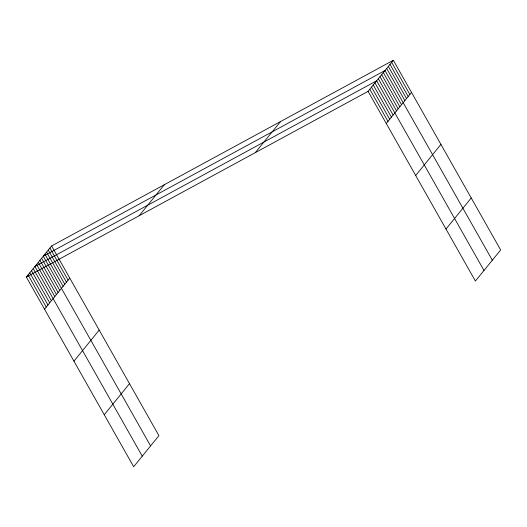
<?xml version="1.0" encoding="UTF-8"?>
<svg xmlns="http://www.w3.org/2000/svg" width="527" height="527" viewBox="0 0 527 527"><rect width="100%" height="100%" fill="white"/><g stroke="black" fill="none" stroke-linecap="round" stroke-linejoin="round"><path stroke-width="0.79" d="M51.6 245.964L158.917 435.651L133.667 466.731L26.35 277.044L51.6 245.964L393.333 60.269L500.65 249.956L475.4 281.036L368.083 91.349L393.333 60.269M44.538 309.191L69.781 278.111M139.121 215.767L164.371 184.681M73.951 361.179L99.195 330.1M255.312 152.632L280.562 121.546M104.254 414.742L129.504 383.663M386.271 123.496L411.521 92.416M415.684 175.484L440.934 144.398M445.987 229.047L471.237 197.968M26.35 277.044L368.083 91.349M391.666 62.318L409.854 94.465M390 64.373L408.188 96.513M388.333 66.422L406.521 98.569M386.666 68.47L404.855 100.617M492.317 260.213L385 70.526L43.267 256.221L150.584 445.908M383.333 72.574L401.521 104.721M381.667 74.63L399.855 106.777M380 76.678L398.188 108.825M378.333 78.734L396.521 110.874M483.99 270.47L376.667 80.783L34.934 266.478L142.25 456.165M374.954 82.897L393.135 115.044M373.235 85.012L391.423 117.159M371.515 87.126L389.703 119.267M369.802 89.241L387.991 121.381M49.933 248.013L68.115 280.16M48.267 250.068L66.448 282.208M46.6 252.117L64.788 284.264M44.933 254.172L63.121 286.313M41.6 258.27L59.788 290.417M39.933 260.325L58.122 292.472M38.267 262.374L56.455 294.521M36.6 264.429L54.788 296.569M33.214 268.592L51.402 300.739M31.501 270.707L49.69 302.854M29.782 272.821L47.97 304.968M28.069 274.936L46.251 307.076"/></g></svg>
